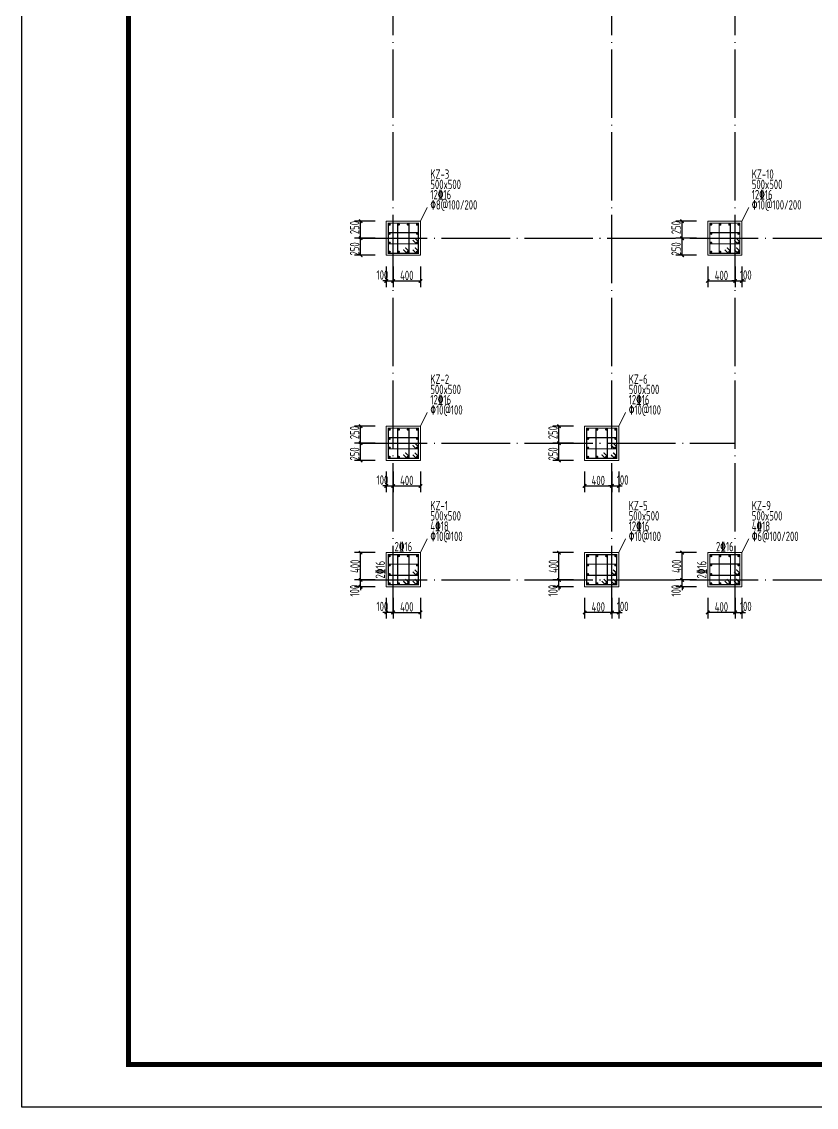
# Model space of a CAD drawing. Extents: x -2331248 to -1198620, y -977263 to -545844.
# Drawn here: x -1699191 to -1675957, y -676588 to -644822 of the extents above; entities that cross this region are included whole.
import ezdxf
from ezdxf.enums import TextEntityAlignment as Align

# ---------------------------------------------------------------- set-up
doc = ezdxf.new("R2010")
doc.units = 0
doc.header["$LTSCALE"] = 1000
doc.header["$MEASUREMENT"] = 0
doc.linetypes.add('DOTE', pattern=[2.42, 2, -0.2, 0.02, -0.2])
doc.linetypes.add('线型5', pattern=[3050, 2400, -300, 50, -300])
doc.layers.get('0').update_dxf_attribs({"linetype": 'CONTINUOUS'})
doc.layers.get('DEFPOINTS').update_dxf_attribs({"linetype": 'CONTINUOUS'})
doc.layers.add('DOTE', color=1, linetype='DOTE')
doc.layers.add('PUB_TITLE', color=4, linetype='CONTINUOUS')
for name, color, linetype, lineweight in [('S_Cl', 2, 'CONTINUOUS', 9), ('S_ColumDimSect', 84, '线型5', 18), ('S_ColumFocus', 2, 'CONTINUOUS', 18), ('S_ColumLocal', 7, 'CONTINUOUS', 18), ('S_PColumHoopBar', 14, 'CONTINUOUS', 35), ('S_PColumMainBar', 14, 'CONTINUOUS', 25)]:
    doc.layers.add(name, color=color, linetype=linetype, lineweight=lineweight)
doc.styles.add('PkpmHz', font='Pkpmeng', dxfattribs={"width": 0.7, "bigfont": 'hztxt'})
doc.styles.add('TSSD_REIN', font='Tssdeng.shx', dxfattribs={"width": 0.7, "bigfont": 'hztxt.shx'})
doc.dimstyles.new('Pkpm_0.0100_2.00', dxfattribs={"dimtxt": 200, "dimasz": 100, "dimexe": 180, "dimexo": 0.0625, "dimgap": 25, "dimtad": 1, "dimdec": 0, "dimlfac": 0.5, "dimrnd": 5, "dimzin": 0, "dimdsep": 46, "dimtxsty": 'PkpmHz', "dimblk1": 'ARCHTICK', "dimblk2": 'ARCHTICK', "dimsah": 1, "dimcen": 0.09, "dimadec": 0, "dimazin": 0, "dimtfac": 1, "dimtdec": 0, "dimtmove": 2, "dimatfit": 1, "dimldrblk": 'ARCHTICK', "dimfxl": 1, "dimtolj": 1, "dimtzin": 0, "dimarcsym": 0})

# ---------------------------------------------------------------- blocks, each defined once
blk = doc.blocks.new('_ARCHTICK')
at = {"color": 0, "linetype": 'ByBlock', "const_width": 0.4}
blk.add_lwpolyline([(-0.5, -0.5), (0.5, 0.5)], dxfattribs=at)
blk = doc.blocks.new('*D979')
at = {"layer": 'DEFPOINTS', "color": 0}
for p in [(-1689281, -661157), (-1688531, -661157), (-1688531, -661357)]:
    blk.add_point(p, dxfattribs=at)
at = {"layer": 'S_ColumDimSect', "color": 0, "lineweight": -2}
for p, q in [((-1689281, -661157), (-1689281, -661057)), ((-1688856, -661157), (-1689461, -661157)), ((-1688856, -661357), (-1689461, -661357)), ((-1689281, -661357), (-1689281, -661157)), ((-1689281, -661357), (-1689281, -661457))]:
    blk.add_line(p, q, dxfattribs=at)
at = {"layer": 'S_ColumDimSect', "color": 0, "lineweight": -2, "xscale": 100, "yscale": 100, "zscale": 100}
for p, rotation in [((-1689281, -661157), 270), ((-1689281, -661357), 90)]:
    blk.add_blockref('_ARCHTICK', p, dxfattribs=dict(at, rotation=rotation))
at = {"layer": 'S_ColumDimSect', "color": 0, "insert": (-1689456, -661470), "char_height": 275, "attachment_point": 5, "rotation": 90, "style": 'PkpmHz'}
blk.add_mtext('\\A1;100', dxfattribs=at)
blk = doc.blocks.new('*D980')
at = {"layer": 'DEFPOINTS', "color": 0}
for p in [(-1689281, -660357), (-1688531, -660357), (-1688531, -661157)]:
    blk.add_point(p, dxfattribs=at)
at = {"layer": 'S_ColumDimSect', "color": 0, "lineweight": -2}
for p, q in [((-1688856, -660357), (-1689461, -660357)), ((-1689281, -661157), (-1689281, -660357)), ((-1688856, -661157), (-1689461, -661157))]:
    blk.add_line(p, q, dxfattribs=at)
at = {"layer": 'S_ColumDimSect', "color": 0, "lineweight": -2, "xscale": 100, "yscale": 100, "zscale": 100}
for p, rotation in [((-1689281, -660357), 90), ((-1689281, -661157), 270)]:
    blk.add_blockref('_ARCHTICK', p, dxfattribs=dict(at, rotation=rotation))
at = {"layer": 'S_ColumDimSect', "color": 0, "insert": (-1689444, -660757), "char_height": 275, "attachment_point": 5, "rotation": 90, "style": 'PkpmHz'}
blk.add_mtext('\\A1;400', dxfattribs=at)
blk = doc.blocks.new('*D981')
at = {"layer": 'DEFPOINTS', "color": 0}
for p in [(-1688531, -661357), (-1688331, -661357), (-1688531, -662107)]:
    blk.add_point(p, dxfattribs=at)
at = {"layer": 'S_ColumDimSect', "color": 0, "lineweight": -2}
for p, q in [((-1688531, -661682), (-1688531, -662287)), ((-1688331, -661682), (-1688331, -662287)), ((-1688531, -662107), (-1688631, -662107)), ((-1688331, -662107), (-1688531, -662107)), ((-1688331, -662107), (-1688231, -662107))]:
    blk.add_line(p, q, dxfattribs=at)
at = {"layer": 'S_ColumDimSect', "color": 0, "lineweight": -2, "xscale": 100, "yscale": 100, "zscale": 100}
for p, rotation in [((-1688531, -662107), 359.9999825147157), ((-1688331, -662107), 179.9999825147157)]:
    blk.add_blockref('_ARCHTICK', p, dxfattribs=dict(at, rotation=rotation))
at = {"layer": 'S_ColumDimSect', "color": 0, "insert": (-1688644, -661932), "char_height": 275, "attachment_point": 5, "rotation": 360, "style": 'PkpmHz'}
blk.add_mtext('\\A1;100', dxfattribs=at)
blk = doc.blocks.new('*D982')
at = {"layer": 'DEFPOINTS', "color": 0}
for p in [(-1688331, -661357), (-1687531, -661357), (-1687531, -662107)]:
    blk.add_point(p, dxfattribs=at)
at = {"layer": 'S_ColumDimSect', "color": 0, "lineweight": -2}
for p, q in [((-1688331, -661682), (-1688331, -662287)), ((-1687531, -661682), (-1687531, -662287)), ((-1688331, -662107), (-1687531, -662107))]:
    blk.add_line(p, q, dxfattribs=at)
at = {"layer": 'S_ColumDimSect', "color": 0, "lineweight": -2, "xscale": 100, "yscale": 100, "zscale": 100, "rotation": 180}
blk.add_blockref('_ARCHTICK', (-1688331, -662107), dxfattribs=at)
at = {"layer": 'S_ColumDimSect', "color": 0, "lineweight": -2, "xscale": 100, "yscale": 100, "zscale": 100}
blk.add_blockref('_ARCHTICK', (-1687531, -662107), dxfattribs=at)
at = {"layer": 'S_ColumDimSect', "color": 0, "insert": (-1687931, -661945), "char_height": 275, "attachment_point": 5, "style": 'PkpmHz'}
blk.add_mtext('\\A1;400', dxfattribs=at)
blk = doc.blocks.new('*D983')
at = {"layer": 'DEFPOINTS', "color": 0}
for p in [(-1689281, -657157), (-1688531, -657157), (-1688531, -657657)]:
    blk.add_point(p, dxfattribs=at)
at = {"layer": 'S_ColumDimSect', "color": 0, "lineweight": -2}
for p, q in [((-1688856, -657157), (-1689461, -657157)), ((-1689281, -657657), (-1689281, -657157)), ((-1688856, -657657), (-1689461, -657657))]:
    blk.add_line(p, q, dxfattribs=at)
at = {"layer": 'S_ColumDimSect', "color": 0, "lineweight": -2, "xscale": 100, "yscale": 100, "zscale": 100}
for p, rotation in [((-1689281, -657157), 90), ((-1689281, -657657), 270)]:
    blk.add_blockref('_ARCHTICK', p, dxfattribs=dict(at, rotation=rotation))
at = {"layer": 'S_ColumDimSect', "color": 0, "insert": (-1689456, -657470), "char_height": 275, "attachment_point": 5, "rotation": 90, "style": 'PkpmHz'}
blk.add_mtext('\\A1;250', dxfattribs=at)
blk = doc.blocks.new('*D984')
at = {"layer": 'DEFPOINTS', "color": 0}
for p in [(-1689281, -656657), (-1688531, -656657), (-1688531, -657157)]:
    blk.add_point(p, dxfattribs=at)
at = {"layer": 'S_ColumDimSect', "color": 0, "lineweight": -2}
for p, q in [((-1688856, -656657), (-1689461, -656657)), ((-1689281, -657157), (-1689281, -656657)), ((-1688856, -657157), (-1689461, -657157))]:
    blk.add_line(p, q, dxfattribs=at)
at = {"layer": 'S_ColumDimSect', "color": 0, "lineweight": -2, "xscale": 100, "yscale": 100, "zscale": 100}
for p, rotation in [((-1689281, -656657), 90), ((-1689281, -657157), 270)]:
    blk.add_blockref('_ARCHTICK', p, dxfattribs=dict(at, rotation=rotation))
at = {"layer": 'S_ColumDimSect', "color": 0, "insert": (-1689456, -656845), "char_height": 275, "attachment_point": 5, "rotation": 90, "style": 'PkpmHz'}
blk.add_mtext('\\A1;250', dxfattribs=at)
blk = doc.blocks.new('*D985')
at = {"layer": 'DEFPOINTS', "color": 0}
for p in [(-1688531, -657657), (-1688331, -657657), (-1688331, -658407)]:
    blk.add_point(p, dxfattribs=at)
at = {"layer": 'S_ColumDimSect', "color": 0, "lineweight": -2}
for p, q in [((-1688531, -657982), (-1688531, -658587)), ((-1688331, -657982), (-1688331, -658587)), ((-1688531, -658407), (-1688631, -658407)), ((-1688531, -658407), (-1688331, -658407)), ((-1688331, -658407), (-1688231, -658407))]:
    blk.add_line(p, q, dxfattribs=at)
at = {"layer": 'S_ColumDimSect', "color": 0, "lineweight": -2, "xscale": 100, "yscale": 100, "zscale": 100}
blk.add_blockref('_ARCHTICK', (-1688531, -658407), dxfattribs=at)
at = {"layer": 'S_ColumDimSect', "color": 0, "lineweight": -2, "xscale": 100, "yscale": 100, "zscale": 100, "rotation": 180}
blk.add_blockref('_ARCHTICK', (-1688331, -658407), dxfattribs=at)
at = {"layer": 'S_ColumDimSect', "color": 0, "insert": (-1688644, -658232), "char_height": 275, "attachment_point": 5, "style": 'PkpmHz'}
blk.add_mtext('\\A1;100', dxfattribs=at)
blk = doc.blocks.new('*D986')
at = {"layer": 'DEFPOINTS', "color": 0}
for p in [(-1688331, -657657), (-1687531, -657657), (-1687531, -658407)]:
    blk.add_point(p, dxfattribs=at)
at = {"layer": 'S_ColumDimSect', "color": 0, "lineweight": -2}
for p, q in [((-1688331, -657982), (-1688331, -658587)), ((-1687531, -657982), (-1687531, -658587)), ((-1688331, -658407), (-1687531, -658407))]:
    blk.add_line(p, q, dxfattribs=at)
at = {"layer": 'S_ColumDimSect', "color": 0, "lineweight": -2, "xscale": 100, "yscale": 100, "zscale": 100, "rotation": 180}
blk.add_blockref('_ARCHTICK', (-1688331, -658407), dxfattribs=at)
at = {"layer": 'S_ColumDimSect', "color": 0, "lineweight": -2, "xscale": 100, "yscale": 100, "zscale": 100}
blk.add_blockref('_ARCHTICK', (-1687531, -658407), dxfattribs=at)
at = {"layer": 'S_ColumDimSect', "color": 0, "insert": (-1687931, -658245), "char_height": 275, "attachment_point": 5, "style": 'PkpmHz'}
blk.add_mtext('\\A1;400', dxfattribs=at)
blk = doc.blocks.new('*D987')
at = {"layer": 'DEFPOINTS', "color": 0}
for p in [(-1689281, -651157), (-1688531, -651157), (-1688531, -651657)]:
    blk.add_point(p, dxfattribs=at)
at = {"layer": 'S_ColumDimSect', "color": 0, "lineweight": -2}
for p, q in [((-1688856, -651157), (-1689461, -651157)), ((-1689281, -651657), (-1689281, -651157)), ((-1688856, -651657), (-1689461, -651657))]:
    blk.add_line(p, q, dxfattribs=at)
at = {"layer": 'S_ColumDimSect', "color": 0, "lineweight": -2, "xscale": 100, "yscale": 100, "zscale": 100}
for p, rotation in [((-1689281, -651157), 90), ((-1689281, -651657), 270)]:
    blk.add_blockref('_ARCHTICK', p, dxfattribs=dict(at, rotation=rotation))
at = {"layer": 'S_ColumDimSect', "color": 0, "insert": (-1689456, -651470), "char_height": 275, "attachment_point": 5, "rotation": 90, "style": 'PkpmHz'}
blk.add_mtext('\\A1;250', dxfattribs=at)
blk = doc.blocks.new('*D988')
at = {"layer": 'DEFPOINTS', "color": 0}
for p in [(-1689281, -650657), (-1688531, -650657), (-1688531, -651157)]:
    blk.add_point(p, dxfattribs=at)
at = {"layer": 'S_ColumDimSect', "color": 0, "lineweight": -2}
for p, q in [((-1688856, -650657), (-1689461, -650657)), ((-1689281, -651157), (-1689281, -650657)), ((-1688856, -651157), (-1689461, -651157))]:
    blk.add_line(p, q, dxfattribs=at)
at = {"layer": 'S_ColumDimSect', "color": 0, "lineweight": -2, "xscale": 100, "yscale": 100, "zscale": 100}
for p, rotation in [((-1689281, -650657), 90), ((-1689281, -651157), 270)]:
    blk.add_blockref('_ARCHTICK', p, dxfattribs=dict(at, rotation=rotation))
at = {"layer": 'S_ColumDimSect', "color": 0, "insert": (-1689456, -650845), "char_height": 275, "attachment_point": 5, "rotation": 90, "style": 'PkpmHz'}
blk.add_mtext('\\A1;250', dxfattribs=at)
blk = doc.blocks.new('*D989')
at = {"layer": 'DEFPOINTS', "color": 0}
for p in [(-1688531, -651657), (-1688331, -651657), (-1688331, -652407)]:
    blk.add_point(p, dxfattribs=at)
at = {"layer": 'S_ColumDimSect', "color": 0, "lineweight": -2}
for p, q in [((-1688531, -651982), (-1688531, -652587)), ((-1688331, -651982), (-1688331, -652587)), ((-1688531, -652407), (-1688631, -652407)), ((-1688531, -652407), (-1688331, -652407)), ((-1688331, -652407), (-1688231, -652407))]:
    blk.add_line(p, q, dxfattribs=at)
at = {"layer": 'S_ColumDimSect', "color": 0, "lineweight": -2, "xscale": 100, "yscale": 100, "zscale": 100}
blk.add_blockref('_ARCHTICK', (-1688531, -652407), dxfattribs=at)
at = {"layer": 'S_ColumDimSect', "color": 0, "lineweight": -2, "xscale": 100, "yscale": 100, "zscale": 100, "rotation": 180}
blk.add_blockref('_ARCHTICK', (-1688331, -652407), dxfattribs=at)
at = {"layer": 'S_ColumDimSect', "color": 0, "insert": (-1688644, -652232), "char_height": 275, "attachment_point": 5, "style": 'PkpmHz'}
blk.add_mtext('\\A1;100', dxfattribs=at)
blk = doc.blocks.new('*D990')
at = {"layer": 'DEFPOINTS', "color": 0}
for p in [(-1688331, -651657), (-1687531, -651657), (-1687531, -652407)]:
    blk.add_point(p, dxfattribs=at)
at = {"layer": 'S_ColumDimSect', "color": 0, "lineweight": -2}
for p, q in [((-1688331, -651982), (-1688331, -652587)), ((-1687531, -651982), (-1687531, -652587)), ((-1688331, -652407), (-1687531, -652407))]:
    blk.add_line(p, q, dxfattribs=at)
at = {"layer": 'S_ColumDimSect', "color": 0, "lineweight": -2, "xscale": 100, "yscale": 100, "zscale": 100, "rotation": 180}
blk.add_blockref('_ARCHTICK', (-1688331, -652407), dxfattribs=at)
at = {"layer": 'S_ColumDimSect', "color": 0, "lineweight": -2, "xscale": 100, "yscale": 100, "zscale": 100}
blk.add_blockref('_ARCHTICK', (-1687531, -652407), dxfattribs=at)
at = {"layer": 'S_ColumDimSect', "color": 0, "insert": (-1687931, -652245), "char_height": 275, "attachment_point": 5, "style": 'PkpmHz'}
blk.add_mtext('\\A1;400', dxfattribs=at)
blk = doc.blocks.new('*D995')
at = {"layer": 'DEFPOINTS', "color": 0}
for p in [(-1683481, -661157), (-1682731, -661157), (-1682731, -661357)]:
    blk.add_point(p, dxfattribs=at)
at = {"layer": 'S_ColumDimSect', "color": 0, "lineweight": -2}
for p, q in [((-1683481, -661157), (-1683481, -661057)), ((-1683056, -661157), (-1683661, -661157)), ((-1683056, -661357), (-1683661, -661357)), ((-1683481, -661357), (-1683481, -661157)), ((-1683481, -661357), (-1683481, -661457))]:
    blk.add_line(p, q, dxfattribs=at)
at = {"layer": 'S_ColumDimSect', "color": 0, "lineweight": -2, "xscale": 100, "yscale": 100, "zscale": 100}
for p, rotation in [((-1683481, -661157), 270), ((-1683481, -661357), 90)]:
    blk.add_blockref('_ARCHTICK', p, dxfattribs=dict(at, rotation=rotation))
at = {"layer": 'S_ColumDimSect', "color": 0, "insert": (-1683656, -661470), "char_height": 275, "attachment_point": 5, "rotation": 90, "style": 'PkpmHz'}
blk.add_mtext('\\A1;100', dxfattribs=at)
blk = doc.blocks.new('*D996')
at = {"layer": 'DEFPOINTS', "color": 0}
for p in [(-1683481, -660357), (-1682731, -660357), (-1682731, -661157)]:
    blk.add_point(p, dxfattribs=at)
at = {"layer": 'S_ColumDimSect', "color": 0, "lineweight": -2}
for p, q in [((-1683056, -660357), (-1683661, -660357)), ((-1683481, -661157), (-1683481, -660357)), ((-1683056, -661157), (-1683661, -661157))]:
    blk.add_line(p, q, dxfattribs=at)
at = {"layer": 'S_ColumDimSect', "color": 0, "lineweight": -2, "xscale": 100, "yscale": 100, "zscale": 100}
for p, rotation in [((-1683481, -660357), 90), ((-1683481, -661157), 270)]:
    blk.add_blockref('_ARCHTICK', p, dxfattribs=dict(at, rotation=rotation))
at = {"layer": 'S_ColumDimSect', "color": 0, "insert": (-1683644, -660757), "char_height": 275, "attachment_point": 5, "rotation": 90, "style": 'PkpmHz'}
blk.add_mtext('\\A1;400', dxfattribs=at)
blk = doc.blocks.new('*D997')
at = {"layer": 'DEFPOINTS', "color": 0}
for p in [(-1682731, -661357), (-1681931, -661357), (-1682731, -662107)]:
    blk.add_point(p, dxfattribs=at)
at = {"layer": 'S_ColumDimSect', "color": 0, "lineweight": -2}
for p, q in [((-1682731, -661682), (-1682731, -662287)), ((-1681931, -661682), (-1681931, -662287)), ((-1681931, -662107), (-1682731, -662107))]:
    blk.add_line(p, q, dxfattribs=at)
at = {"layer": 'S_ColumDimSect', "color": 0, "lineweight": -2, "xscale": 100, "yscale": 100, "zscale": 100}
for p, rotation in [((-1682731, -662107), 179.9999956286789), ((-1681931, -662107), 359.9999956286789)]:
    blk.add_blockref('_ARCHTICK', p, dxfattribs=dict(at, rotation=rotation))
at = {"layer": 'S_ColumDimSect', "color": 0, "insert": (-1682331, -661945), "char_height": 275, "attachment_point": 5, "rotation": 360, "style": 'PkpmHz'}
blk.add_mtext('\\A1;400', dxfattribs=at)
blk = doc.blocks.new('*D998')
at = {"layer": 'DEFPOINTS', "color": 0}
for p in [(-1681931, -661357), (-1681731, -661357), (-1681731, -662107)]:
    blk.add_point(p, dxfattribs=at)
at = {"layer": 'S_ColumDimSect', "color": 0, "lineweight": -2}
for p, q in [((-1681931, -661682), (-1681931, -662287)), ((-1681731, -661682), (-1681731, -662287)), ((-1681931, -662107), (-1682031, -662107)), ((-1681931, -662107), (-1681731, -662107)), ((-1681731, -662107), (-1681631, -662107))]:
    blk.add_line(p, q, dxfattribs=at)
at = {"layer": 'S_ColumDimSect', "color": 0, "lineweight": -2, "xscale": 100, "yscale": 100, "zscale": 100}
blk.add_blockref('_ARCHTICK', (-1681931, -662107), dxfattribs=at)
at = {"layer": 'S_ColumDimSect', "color": 0, "lineweight": -2, "xscale": 100, "yscale": 100, "zscale": 100, "rotation": 180}
blk.add_blockref('_ARCHTICK', (-1681731, -662107), dxfattribs=at)
at = {"layer": 'S_ColumDimSect', "color": 0, "insert": (-1681619, -661932), "char_height": 275, "attachment_point": 5, "style": 'PkpmHz'}
blk.add_mtext('\\A1;100', dxfattribs=at)
blk = doc.blocks.new('*D999')
at = {"layer": 'DEFPOINTS', "color": 0}
for p in [(-1683481, -657157), (-1682731, -657157), (-1682731, -657657)]:
    blk.add_point(p, dxfattribs=at)
at = {"layer": 'S_ColumDimSect', "color": 0, "lineweight": -2}
for p, q in [((-1683056, -657157), (-1683661, -657157)), ((-1683481, -657657), (-1683481, -657157)), ((-1683056, -657657), (-1683661, -657657))]:
    blk.add_line(p, q, dxfattribs=at)
at = {"layer": 'S_ColumDimSect', "color": 0, "lineweight": -2, "xscale": 100, "yscale": 100, "zscale": 100}
for p, rotation in [((-1683481, -657157), 90), ((-1683481, -657657), 270)]:
    blk.add_blockref('_ARCHTICK', p, dxfattribs=dict(at, rotation=rotation))
at = {"layer": 'S_ColumDimSect', "color": 0, "insert": (-1683656, -657470), "char_height": 275, "attachment_point": 5, "rotation": 90, "style": 'PkpmHz'}
blk.add_mtext('\\A1;250', dxfattribs=at)
blk = doc.blocks.new('*D1000')
at = {"layer": 'DEFPOINTS', "color": 0}
for p in [(-1683481, -656657), (-1682731, -656657), (-1682731, -657157)]:
    blk.add_point(p, dxfattribs=at)
at = {"layer": 'S_ColumDimSect', "color": 0, "lineweight": -2}
for p, q in [((-1683056, -656657), (-1683661, -656657)), ((-1683481, -657157), (-1683481, -656657)), ((-1683056, -657157), (-1683661, -657157))]:
    blk.add_line(p, q, dxfattribs=at)
at = {"layer": 'S_ColumDimSect', "color": 0, "lineweight": -2, "xscale": 100, "yscale": 100, "zscale": 100}
for p, rotation in [((-1683481, -656657), 90), ((-1683481, -657157), 270)]:
    blk.add_blockref('_ARCHTICK', p, dxfattribs=dict(at, rotation=rotation))
at = {"layer": 'S_ColumDimSect', "color": 0, "insert": (-1683656, -656845), "char_height": 275, "attachment_point": 5, "rotation": 90, "style": 'PkpmHz'}
blk.add_mtext('\\A1;250', dxfattribs=at)
blk = doc.blocks.new('*D1001')
at = {"layer": 'DEFPOINTS', "color": 0}
for p in [(-1682731, -657657), (-1681931, -657657), (-1681931, -658407)]:
    blk.add_point(p, dxfattribs=at)
at = {"layer": 'S_ColumDimSect', "color": 0, "lineweight": -2}
for p, q in [((-1682731, -657982), (-1682731, -658587)), ((-1681931, -657982), (-1681931, -658587)), ((-1682731, -658407), (-1681931, -658407))]:
    blk.add_line(p, q, dxfattribs=at)
at = {"layer": 'S_ColumDimSect', "color": 0, "lineweight": -2, "xscale": 100, "yscale": 100, "zscale": 100, "rotation": 180}
blk.add_blockref('_ARCHTICK', (-1682731, -658407), dxfattribs=at)
at = {"layer": 'S_ColumDimSect', "color": 0, "lineweight": -2, "xscale": 100, "yscale": 100, "zscale": 100}
blk.add_blockref('_ARCHTICK', (-1681931, -658407), dxfattribs=at)
at = {"layer": 'S_ColumDimSect', "color": 0, "insert": (-1682331, -658245), "char_height": 275, "attachment_point": 5, "style": 'PkpmHz'}
blk.add_mtext('\\A1;400', dxfattribs=at)
blk = doc.blocks.new('*D1002')
at = {"layer": 'DEFPOINTS', "color": 0}
for p in [(-1681931, -657657), (-1681731, -657657), (-1681731, -658407)]:
    blk.add_point(p, dxfattribs=at)
at = {"layer": 'S_ColumDimSect', "color": 0, "lineweight": -2}
for p, q in [((-1681931, -657982), (-1681931, -658587)), ((-1681731, -657982), (-1681731, -658587)), ((-1681931, -658407), (-1682031, -658407)), ((-1681931, -658407), (-1681731, -658407)), ((-1681731, -658407), (-1681631, -658407))]:
    blk.add_line(p, q, dxfattribs=at)
at = {"layer": 'S_ColumDimSect', "color": 0, "lineweight": -2, "xscale": 100, "yscale": 100, "zscale": 100}
blk.add_blockref('_ARCHTICK', (-1681931, -658407), dxfattribs=at)
at = {"layer": 'S_ColumDimSect', "color": 0, "lineweight": -2, "xscale": 100, "yscale": 100, "zscale": 100, "rotation": 180}
blk.add_blockref('_ARCHTICK', (-1681731, -658407), dxfattribs=at)
at = {"layer": 'S_ColumDimSect', "color": 0, "insert": (-1681619, -658232), "char_height": 275, "attachment_point": 5, "style": 'PkpmHz'}
blk.add_mtext('\\A1;100', dxfattribs=at)
blk = doc.blocks.new('*D1011')
at = {"layer": 'DEFPOINTS', "color": 0}
for p in [(-1679881, -661157), (-1679131, -661157), (-1679131, -661357)]:
    blk.add_point(p, dxfattribs=at)
at = {"layer": 'S_ColumDimSect', "color": 0, "lineweight": -2}
for p, q in [((-1679881, -661157), (-1679881, -661057)), ((-1679456, -661157), (-1680061, -661157)), ((-1679456, -661357), (-1680061, -661357)), ((-1679881, -661357), (-1679881, -661157)), ((-1679881, -661357), (-1679881, -661457))]:
    blk.add_line(p, q, dxfattribs=at)
at = {"layer": 'S_ColumDimSect', "color": 0, "lineweight": -2, "xscale": 100, "yscale": 100, "zscale": 100}
for p, rotation in [((-1679881, -661157), 270), ((-1679881, -661357), 90)]:
    blk.add_blockref('_ARCHTICK', p, dxfattribs=dict(at, rotation=rotation))
at = {"layer": 'S_ColumDimSect', "color": 0, "insert": (-1680056, -661470), "char_height": 275, "attachment_point": 5, "rotation": 90, "style": 'PkpmHz'}
blk.add_mtext('\\A1;100', dxfattribs=at)
blk = doc.blocks.new('*D1012')
at = {"layer": 'DEFPOINTS', "color": 0}
for p in [(-1679881, -660357), (-1679131, -660357), (-1679131, -661157)]:
    blk.add_point(p, dxfattribs=at)
at = {"layer": 'S_ColumDimSect', "color": 0, "lineweight": -2}
for p, q in [((-1679456, -660357), (-1680061, -660357)), ((-1679881, -661157), (-1679881, -660357)), ((-1679456, -661157), (-1680061, -661157))]:
    blk.add_line(p, q, dxfattribs=at)
at = {"layer": 'S_ColumDimSect', "color": 0, "lineweight": -2, "xscale": 100, "yscale": 100, "zscale": 100}
for p, rotation in [((-1679881, -660357), 90), ((-1679881, -661157), 270)]:
    blk.add_blockref('_ARCHTICK', p, dxfattribs=dict(at, rotation=rotation))
at = {"layer": 'S_ColumDimSect', "color": 0, "insert": (-1680044, -660757), "char_height": 275, "attachment_point": 5, "rotation": 90, "style": 'PkpmHz'}
blk.add_mtext('\\A1;400', dxfattribs=at)
blk = doc.blocks.new('*D1013')
at = {"layer": 'DEFPOINTS', "color": 0}
for p in [(-1679131, -661357), (-1678331, -661357), (-1679131, -662107)]:
    blk.add_point(p, dxfattribs=at)
at = {"layer": 'S_ColumDimSect', "color": 0, "lineweight": -2}
for p, q in [((-1679131, -661682), (-1679131, -662287)), ((-1678331, -661682), (-1678331, -662287)), ((-1678331, -662107), (-1679131, -662107))]:
    blk.add_line(p, q, dxfattribs=at)
at = {"layer": 'S_ColumDimSect', "color": 0, "lineweight": -2, "xscale": 100, "yscale": 100, "zscale": 100}
for p, rotation in [((-1679131, -662107), 179.9999956286789), ((-1678331, -662107), 359.9999956286789)]:
    blk.add_blockref('_ARCHTICK', p, dxfattribs=dict(at, rotation=rotation))
at = {"layer": 'S_ColumDimSect', "color": 0, "insert": (-1678731, -661945), "char_height": 275, "attachment_point": 5, "rotation": 360, "style": 'PkpmHz'}
blk.add_mtext('\\A1;400', dxfattribs=at)
blk = doc.blocks.new('*D1014')
at = {"layer": 'DEFPOINTS', "color": 0}
for p in [(-1678331, -661357), (-1678131, -661357), (-1678131, -662107)]:
    blk.add_point(p, dxfattribs=at)
at = {"layer": 'S_ColumDimSect', "color": 0, "lineweight": -2}
for p, q in [((-1678331, -661682), (-1678331, -662287)), ((-1678131, -661682), (-1678131, -662287)), ((-1678331, -662107), (-1678431, -662107)), ((-1678331, -662107), (-1678131, -662107)), ((-1678131, -662107), (-1678031, -662107))]:
    blk.add_line(p, q, dxfattribs=at)
at = {"layer": 'S_ColumDimSect', "color": 0, "lineweight": -2, "xscale": 100, "yscale": 100, "zscale": 100}
blk.add_blockref('_ARCHTICK', (-1678331, -662107), dxfattribs=at)
at = {"layer": 'S_ColumDimSect', "color": 0, "lineweight": -2, "xscale": 100, "yscale": 100, "zscale": 100, "rotation": 180}
blk.add_blockref('_ARCHTICK', (-1678131, -662107), dxfattribs=at)
at = {"layer": 'S_ColumDimSect', "color": 0, "insert": (-1678019, -661932), "char_height": 275, "attachment_point": 5, "style": 'PkpmHz'}
blk.add_mtext('\\A1;100', dxfattribs=at)
blk = doc.blocks.new('*D1015')
at = {"layer": 'DEFPOINTS', "color": 0}
for p in [(-1679881, -651157), (-1679131, -651157), (-1679131, -651657)]:
    blk.add_point(p, dxfattribs=at)
at = {"layer": 'S_ColumDimSect', "color": 0, "lineweight": -2}
for p, q in [((-1679456, -651157), (-1680061, -651157)), ((-1679881, -651657), (-1679881, -651157)), ((-1679456, -651657), (-1680061, -651657))]:
    blk.add_line(p, q, dxfattribs=at)
at = {"layer": 'S_ColumDimSect', "color": 0, "lineweight": -2, "xscale": 100, "yscale": 100, "zscale": 100}
for p, rotation in [((-1679881, -651157), 90), ((-1679881, -651657), 270)]:
    blk.add_blockref('_ARCHTICK', p, dxfattribs=dict(at, rotation=rotation))
at = {"layer": 'S_ColumDimSect', "color": 0, "insert": (-1680056, -651470), "char_height": 275, "attachment_point": 5, "rotation": 90, "style": 'PkpmHz'}
blk.add_mtext('\\A1;250', dxfattribs=at)
blk = doc.blocks.new('*D1016')
at = {"layer": 'DEFPOINTS', "color": 0}
for p in [(-1679881, -650657), (-1679131, -650657), (-1679131, -651157)]:
    blk.add_point(p, dxfattribs=at)
at = {"layer": 'S_ColumDimSect', "color": 0, "lineweight": -2}
for p, q in [((-1679456, -650657), (-1680061, -650657)), ((-1679881, -651157), (-1679881, -650657)), ((-1679456, -651157), (-1680061, -651157))]:
    blk.add_line(p, q, dxfattribs=at)
at = {"layer": 'S_ColumDimSect', "color": 0, "lineweight": -2, "xscale": 100, "yscale": 100, "zscale": 100}
for p, rotation in [((-1679881, -650657), 90), ((-1679881, -651157), 270)]:
    blk.add_blockref('_ARCHTICK', p, dxfattribs=dict(at, rotation=rotation))
at = {"layer": 'S_ColumDimSect', "color": 0, "insert": (-1680056, -650845), "char_height": 275, "attachment_point": 5, "rotation": 90, "style": 'PkpmHz'}
blk.add_mtext('\\A1;250', dxfattribs=at)
blk = doc.blocks.new('*D1017')
at = {"layer": 'DEFPOINTS', "color": 0}
for p in [(-1679131, -651657), (-1678331, -651657), (-1678331, -652407)]:
    blk.add_point(p, dxfattribs=at)
at = {"layer": 'S_ColumDimSect', "color": 0, "lineweight": -2}
for p, q in [((-1679131, -651982), (-1679131, -652587)), ((-1678331, -651982), (-1678331, -652587)), ((-1679131, -652407), (-1678331, -652407))]:
    blk.add_line(p, q, dxfattribs=at)
at = {"layer": 'S_ColumDimSect', "color": 0, "lineweight": -2, "xscale": 100, "yscale": 100, "zscale": 100, "rotation": 180}
blk.add_blockref('_ARCHTICK', (-1679131, -652407), dxfattribs=at)
at = {"layer": 'S_ColumDimSect', "color": 0, "lineweight": -2, "xscale": 100, "yscale": 100, "zscale": 100}
blk.add_blockref('_ARCHTICK', (-1678331, -652407), dxfattribs=at)
at = {"layer": 'S_ColumDimSect', "color": 0, "insert": (-1678731, -652245), "char_height": 275, "attachment_point": 5, "style": 'PkpmHz'}
blk.add_mtext('\\A1;400', dxfattribs=at)
blk = doc.blocks.new('*D1018')
at = {"layer": 'DEFPOINTS', "color": 0}
for p in [(-1678331, -651657), (-1678131, -651657), (-1678131, -652407)]:
    blk.add_point(p, dxfattribs=at)
at = {"layer": 'S_ColumDimSect', "color": 0, "lineweight": -2}
for p, q in [((-1678331, -651982), (-1678331, -652587)), ((-1678131, -651982), (-1678131, -652587)), ((-1678331, -652407), (-1678431, -652407)), ((-1678331, -652407), (-1678131, -652407)), ((-1678131, -652407), (-1678031, -652407))]:
    blk.add_line(p, q, dxfattribs=at)
at = {"layer": 'S_ColumDimSect', "color": 0, "lineweight": -2, "xscale": 100, "yscale": 100, "zscale": 100}
blk.add_blockref('_ARCHTICK', (-1678331, -652407), dxfattribs=at)
at = {"layer": 'S_ColumDimSect', "color": 0, "lineweight": -2, "xscale": 100, "yscale": 100, "zscale": 100, "rotation": 180}
blk.add_blockref('_ARCHTICK', (-1678131, -652407), dxfattribs=at)
at = {"layer": 'S_ColumDimSect', "color": 0, "insert": (-1678019, -652232), "char_height": 275, "attachment_point": 5, "style": 'PkpmHz'}
blk.add_mtext('\\A1;100', dxfattribs=at)

msp = doc.modelspace()

# ---------------------------------------------------------------- linework, layer by layer
at = {"layer": 'DOTE'}
for p, q in [((-1688331.5, -662157.2), (-1688331.5, -610157.2)), ((-1681931.5, -662157.2), (-1681931.5, -610157.2)), ((-1678331.5, -662157.2), (-1678331.5, -610157.2)), ((-1689331.5, -651157.2), (-1627331.5, -651157.2)), ((-1689331.5, -657157.2), (-1678331.5, -657157.2)), ((-1689331.5, -661157.2), (-1627331.5, -661157.2))]:
    msp.add_line(p, q, dxfattribs=at)
at = {"layer": 'PUB_TITLE'}
msp.add_lwpolyline([(-1699191, -676588.1), (-1699191, -602338.1), (-1594066, -602338.1), (-1594066, -676588.1)], close=True, dxfattribs=at)
at = {"layer": 'PUB_TITLE', "const_width": 150}
msp.add_lwpolyline([(-1696066, -603588.1), (-1595316, -603588.1), (-1595316, -675338.1), (-1696066, -675338.1)], close=True, dxfattribs=at)
at = {"layer": 'S_Cl', "ltscale": 1}
for points in [[(-1687531.5, -651657.2), (-1687531.5, -650657.2), (-1688531.5, -650657.2), (-1688531.5, -651657.2)], [(-1678131.5, -651657.2), (-1678131.5, -650657.2), (-1679131.5, -650657.2), (-1679131.5, -651657.2)], [(-1687531.5, -657657.2), (-1687531.5, -656657.2), (-1688531.5, -656657.2), (-1688531.5, -657657.2)], [(-1681731.5, -657657.2), (-1681731.5, -656657.2), (-1682731.5, -656657.2), (-1682731.5, -657657.2)], [(-1687531.5, -661357.2), (-1687531.5, -660357.2), (-1688531.5, -660357.2), (-1688531.5, -661357.2)], [(-1681731.5, -661357.2), (-1681731.5, -660357.2), (-1682731.5, -660357.2), (-1682731.5, -661357.2)], [(-1678131.5, -661357.2), (-1678131.5, -660357.2), (-1679131.5, -660357.2), (-1679131.5, -661357.2)]]:
    msp.add_lwpolyline(points, close=True, dxfattribs=at)
at = {"layer": 'S_ColumFocus'}
for p, q in [((-1687531.5, -650657.2), (-1687331.5, -650257.2)), ((-1678131.5, -650657.2), (-1677931.5, -650257.2)), ((-1687531.5, -656657.2), (-1687331.5, -656257.2)), ((-1681731.5, -656657.2), (-1681531.5, -656257.2)), ((-1687531.5, -660357.2), (-1687331.5, -659957.2)), ((-1681731.5, -660357.2), (-1681531.5, -659957.2)), ((-1678131.5, -660357.2), (-1677931.5, -659957.2))]:
    msp.add_line(p, q, dxfattribs=at)
at = {"layer": 'S_PColumHoopBar', "ltscale": 2, "const_width": 35}
for points in [[(-1687757.6, -651491.1), (-1687651.5, -651597.2), (-1687591.5, -651597.2), (-1687591.5, -651537.2), (-1687591.5, -651597.2), (-1687591.5, -650717.2), (-1688471.5, -650717.2), (-1688471.5, -651597.2), (-1687651.5, -651597.2), (-1687591.5, -651597.2), (-1687591.5, -651537.2), (-1687697.6, -651431.1)], [(-1688033.6, -651491.1), (-1687927.5, -651597.2), (-1687867.5, -651597.2), (-1687867.5, -651537.2), (-1687867.5, -651597.2), (-1687867.5, -650717.2), (-1688195.5, -650717.2), (-1688195.5, -651597.2), (-1687927.5, -651597.2), (-1687867.5, -651597.2), (-1687867.5, -651537.2), (-1687973.6, -651431.1)], [(-1678357.6, -651491.1), (-1678251.5, -651597.2), (-1678191.5, -651597.2), (-1678191.5, -651537.2), (-1678191.5, -651597.2), (-1678191.5, -650717.2), (-1679071.5, -650717.2), (-1679071.5, -651597.2), (-1678251.5, -651597.2), (-1678191.5, -651597.2), (-1678191.5, -651537.2), (-1678297.6, -651431.1)], [(-1678633.6, -651491.1), (-1678527.5, -651597.2), (-1678467.5, -651597.2), (-1678467.5, -651537.2), (-1678467.5, -651597.2), (-1678467.5, -650717.2), (-1678795.5, -650717.2), (-1678795.5, -651597.2), (-1678527.5, -651597.2), (-1678467.5, -651597.2), (-1678467.5, -651537.2), (-1678573.6, -651431.1)], [(-1687757.6, -651215.1), (-1687651.5, -651321.2), (-1687591.5, -651321.2), (-1687591.5, -651261.2), (-1687591.5, -651321.2), (-1687591.5, -650993.2), (-1688471.5, -650993.2), (-1688471.5, -651321.2), (-1687651.5, -651321.2), (-1687591.5, -651321.2), (-1687591.5, -651261.2), (-1687697.6, -651155.1)], [(-1678357.6, -651215.1), (-1678251.5, -651321.2), (-1678191.5, -651321.2), (-1678191.5, -651261.2), (-1678191.5, -651321.2), (-1678191.5, -650993.2), (-1679071.5, -650993.2), (-1679071.5, -651321.2), (-1678251.5, -651321.2), (-1678191.5, -651321.2), (-1678191.5, -651261.2), (-1678297.6, -651155.1)], [(-1687757.6, -657491.1), (-1687651.5, -657597.2), (-1687591.5, -657597.2), (-1687591.5, -657537.2), (-1687591.5, -657597.2), (-1687591.5, -656717.2), (-1688471.5, -656717.2), (-1688471.5, -657597.2), (-1687651.5, -657597.2), (-1687591.5, -657597.2), (-1687591.5, -657537.2), (-1687697.6, -657431.1)], [(-1688033.6, -657491.1), (-1687927.5, -657597.2), (-1687867.5, -657597.2), (-1687867.5, -657537.2), (-1687867.5, -657597.2), (-1687867.5, -656717.2), (-1688195.5, -656717.2), (-1688195.5, -657597.2), (-1687927.5, -657597.2), (-1687867.5, -657597.2), (-1687867.5, -657537.2), (-1687973.6, -657431.1)], [(-1681957.6, -657491.1), (-1681851.5, -657597.2), (-1681791.5, -657597.2), (-1681791.5, -657537.2), (-1681791.5, -657597.2), (-1681791.5, -656717.2), (-1682671.5, -656717.2), (-1682671.5, -657597.2), (-1681851.5, -657597.2), (-1681791.5, -657597.2), (-1681791.5, -657537.2), (-1681897.6, -657431.1)], [(-1682233.6, -657491.1), (-1682127.5, -657597.2), (-1682067.5, -657597.2), (-1682067.5, -657537.2), (-1682067.5, -657597.2), (-1682067.5, -656717.2), (-1682395.5, -656717.2), (-1682395.5, -657597.2), (-1682127.5, -657597.2), (-1682067.5, -657597.2), (-1682067.5, -657537.2), (-1682173.6, -657431.1)], [(-1687757.6, -657215.1), (-1687651.5, -657321.2), (-1687591.5, -657321.2), (-1687591.5, -657261.2), (-1687591.5, -657321.2), (-1687591.5, -656993.2), (-1688471.5, -656993.2), (-1688471.5, -657321.2), (-1687651.5, -657321.2), (-1687591.5, -657321.2), (-1687591.5, -657261.2), (-1687697.6, -657155.1)], [(-1681957.6, -657215.1), (-1681851.5, -657321.2), (-1681791.5, -657321.2), (-1681791.5, -657261.2), (-1681791.5, -657321.2), (-1681791.5, -656993.2), (-1682671.5, -656993.2), (-1682671.5, -657321.2), (-1681851.5, -657321.2), (-1681791.5, -657321.2), (-1681791.5, -657261.2), (-1681897.6, -657155.1)], [(-1687757.6, -661191.1), (-1687651.5, -661297.2), (-1687591.5, -661297.2), (-1687591.5, -661237.2), (-1687591.5, -661297.2), (-1687591.5, -660417.2), (-1688471.5, -660417.2), (-1688471.5, -661297.2), (-1687651.5, -661297.2), (-1687591.5, -661297.2), (-1687591.5, -661237.2), (-1687697.6, -661131.1)], [(-1688033.6, -661191.1), (-1687927.5, -661297.2), (-1687867.5, -661297.2), (-1687867.5, -661237.2), (-1687867.5, -661297.2), (-1687867.5, -660417.2), (-1688195.5, -660417.2), (-1688195.5, -661297.2), (-1687927.5, -661297.2), (-1687867.5, -661297.2), (-1687867.5, -661237.2), (-1687973.6, -661131.1)], [(-1681957.6, -661191.1), (-1681851.5, -661297.2), (-1681791.5, -661297.2), (-1681791.5, -661237.2), (-1681791.5, -661297.2), (-1681791.5, -660417.2), (-1682671.5, -660417.2), (-1682671.5, -661297.2), (-1681851.5, -661297.2), (-1681791.5, -661297.2), (-1681791.5, -661237.2), (-1681897.6, -661131.1)], [(-1682233.6, -661191.1), (-1682127.5, -661297.2), (-1682067.5, -661297.2), (-1682067.5, -661237.2), (-1682067.5, -661297.2), (-1682067.5, -660417.2), (-1682395.5, -660417.2), (-1682395.5, -661297.2), (-1682127.5, -661297.2), (-1682067.5, -661297.2), (-1682067.5, -661237.2), (-1682173.6, -661131.1)], [(-1678357.6, -661191.1), (-1678251.5, -661297.2), (-1678191.5, -661297.2), (-1678191.5, -661237.2), (-1678191.5, -661297.2), (-1678191.5, -660417.2), (-1679071.5, -660417.2), (-1679071.5, -661297.2), (-1678251.5, -661297.2), (-1678191.5, -661297.2), (-1678191.5, -661237.2), (-1678297.6, -661131.1)], [(-1678632.2, -661191.1), (-1678526.2, -661297.2), (-1678466.2, -661297.2), (-1678466.2, -661237.2), (-1678466.2, -661297.2), (-1678466.2, -660417.2), (-1678796.8, -660417.2), (-1678796.8, -661297.2), (-1678526.2, -661297.2), (-1678466.2, -661297.2), (-1678466.2, -661237.2), (-1678572.2, -661131.1)], [(-1687757.6, -660915.1), (-1687651.5, -661021.2), (-1687591.5, -661021.2), (-1687591.5, -660961.2), (-1687591.5, -661021.2), (-1687591.5, -660693.2), (-1688471.5, -660693.2), (-1688471.5, -661021.2), (-1687651.5, -661021.2), (-1687591.5, -661021.2), (-1687591.5, -660961.2), (-1687697.6, -660855.1)], [(-1681957.6, -660915.1), (-1681851.5, -661021.2), (-1681791.5, -661021.2), (-1681791.5, -660961.2), (-1681791.5, -661021.2), (-1681791.5, -660693.2), (-1682671.5, -660693.2), (-1682671.5, -661021.2), (-1681851.5, -661021.2), (-1681791.5, -661021.2), (-1681791.5, -660961.2), (-1681897.6, -660855.1)], [(-1678357.6, -660916.5), (-1678251.5, -661022.5), (-1678191.5, -661022.5), (-1678191.5, -660962.5), (-1678191.5, -661022.5), (-1678191.5, -660691.9), (-1679071.5, -660691.9), (-1679071.5, -661022.5), (-1678251.5, -661022.5), (-1678191.5, -661022.5), (-1678191.5, -660962.5), (-1678297.6, -660856.5)]]:
    msp.add_lwpolyline(points, dxfattribs=at)
at = {"layer": 'S_PColumMainBar', "ltscale": 2, "const_width": 35}
for points in [[(-1688415, -650756.2, 1), (-1688450, -650756.2, 1)], [(-1688147.7, -650756.2, 1), (-1688182.7, -650756.2, 1)], [(-1687880.3, -650756.2, 1), (-1687915.3, -650756.2, 1)], [(-1687613, -650756.2, 1), (-1687648, -650756.2, 1)], [(-1679015, -650756.2, 1), (-1679050, -650756.2, 1)], [(-1678747.7, -650756.2, 1), (-1678782.7, -650756.2, 1)], [(-1678480.3, -650756.2, 1), (-1678515.3, -650756.2, 1)], [(-1678213, -650756.2, 1), (-1678248, -650756.2, 1)], [(-1688415, -651023.5, 1), (-1688450, -651023.5, 1)], [(-1687613, -651023.5, 1), (-1687648, -651023.5, 1)], [(-1679015, -651023.5, 1), (-1679050, -651023.5, 1)], [(-1678213, -651023.5, 1), (-1678248, -651023.5, 1)], [(-1688415, -651290.9, 1), (-1688450, -651290.9, 1)], [(-1688415, -651558.2, 1), (-1688450, -651558.2, 1)], [(-1688147.7, -651558.2, 1), (-1688182.7, -651558.2, 1)], [(-1687880.3, -651558.2, 1), (-1687915.3, -651558.2, 1)], [(-1687613, -651290.9, 1), (-1687648, -651290.9, 1)], [(-1687613, -651558.2, 1), (-1687648, -651558.2, 1)], [(-1679015, -651290.9, 1), (-1679050, -651290.9, 1)], [(-1679015, -651558.2, 1), (-1679050, -651558.2, 1)], [(-1678747.7, -651558.2, 1), (-1678782.7, -651558.2, 1)], [(-1678480.3, -651558.2, 1), (-1678515.3, -651558.2, 1)], [(-1678213, -651290.9, 1), (-1678248, -651290.9, 1)], [(-1678213, -651558.2, 1), (-1678248, -651558.2, 1)], [(-1688415, -656756.2, 1), (-1688450, -656756.2, 1)], [(-1688147.7, -656756.2, 1), (-1688182.7, -656756.2, 1)], [(-1687880.3, -656756.2, 1), (-1687915.3, -656756.2, 1)], [(-1687613, -656756.2, 1), (-1687648, -656756.2, 1)], [(-1682615, -656756.2, 1), (-1682650, -656756.2, 1)], [(-1682347.7, -656756.2, 1), (-1682382.7, -656756.2, 1)], [(-1682080.3, -656756.2, 1), (-1682115.3, -656756.2, 1)], [(-1681813, -656756.2, 1), (-1681848, -656756.2, 1)], [(-1688415, -657023.5, 1), (-1688450, -657023.5, 1)], [(-1687613, -657023.5, 1), (-1687648, -657023.5, 1)], [(-1682615, -657023.5, 1), (-1682650, -657023.5, 1)], [(-1681813, -657023.5, 1), (-1681848, -657023.5, 1)], [(-1688415, -657290.9, 1), (-1688450, -657290.9, 1)], [(-1688415, -657558.2, 1), (-1688450, -657558.2, 1)], [(-1688147.7, -657558.2, 1), (-1688182.7, -657558.2, 1)], [(-1687880.3, -657558.2, 1), (-1687915.3, -657558.2, 1)], [(-1687613, -657290.9, 1), (-1687648, -657290.9, 1)], [(-1687613, -657558.2, 1), (-1687648, -657558.2, 1)], [(-1682615, -657290.9, 1), (-1682650, -657290.9, 1)], [(-1682615, -657558.2, 1), (-1682650, -657558.2, 1)], [(-1682347.7, -657558.2, 1), (-1682382.7, -657558.2, 1)], [(-1682080.3, -657558.2, 1), (-1682115.3, -657558.2, 1)], [(-1681813, -657290.9, 1), (-1681848, -657290.9, 1)], [(-1681813, -657558.2, 1), (-1681848, -657558.2, 1)], [(-1688415, -660456.2, 1), (-1688450, -660456.2, 1)], [(-1688147.7, -660456.2, 1), (-1688182.7, -660456.2, 1)], [(-1687880.3, -660456.2, 1), (-1687915.3, -660456.2, 1)], [(-1687613, -660456.2, 1), (-1687648, -660456.2, 1)], [(-1682615, -660456.2, 1), (-1682650, -660456.2, 1)], [(-1682347.7, -660456.2, 1), (-1682382.7, -660456.2, 1)], [(-1682080.3, -660456.2, 1), (-1682115.3, -660456.2, 1)], [(-1681813, -660456.2, 1), (-1681848, -660456.2, 1)], [(-1679015, -660456.2, 1), (-1679050, -660456.2, 1)], [(-1678747.7, -660456.2, 1), (-1678782.7, -660456.2, 1)], [(-1678480.3, -660456.2, 1), (-1678515.3, -660456.2, 1)], [(-1678213, -660456.2, 1), (-1678248, -660456.2, 1)], [(-1688415, -660723.5, 1), (-1688450, -660723.5, 1)], [(-1687613, -660723.5, 1), (-1687648, -660723.5, 1)], [(-1682615, -660723.5, 1), (-1682650, -660723.5, 1)], [(-1681813, -660723.5, 1), (-1681848, -660723.5, 1)], [(-1679015, -660723.5, 1), (-1679050, -660723.5, 1)], [(-1678213, -660723.5, 1), (-1678248, -660723.5, 1)], [(-1688415, -660990.9, 1), (-1688450, -660990.9, 1)], [(-1687613, -660990.9, 1), (-1687648, -660990.9, 1)], [(-1682615, -660990.9, 1), (-1682650, -660990.9, 1)], [(-1681813, -660990.9, 1), (-1681848, -660990.9, 1)], [(-1679015, -660990.9, 1), (-1679050, -660990.9, 1)], [(-1678213, -660990.9, 1), (-1678248, -660990.9, 1)], [(-1688415, -661258.2, 1), (-1688450, -661258.2, 1)], [(-1688147.7, -661258.2, 1), (-1688182.7, -661258.2, 1)], [(-1687880.3, -661258.2, 1), (-1687915.3, -661258.2, 1)], [(-1687613, -661258.2, 1), (-1687648, -661258.2, 1)], [(-1682615, -661258.2, 1), (-1682650, -661258.2, 1)], [(-1682347.7, -661258.2, 1), (-1682382.7, -661258.2, 1)], [(-1682080.3, -661258.2, 1), (-1682115.3, -661258.2, 1)], [(-1681813, -661258.2, 1), (-1681848, -661258.2, 1)], [(-1679015, -661258.2, 1), (-1679050, -661258.2, 1)], [(-1678747.7, -661258.2, 1), (-1678782.7, -661258.2, 1)], [(-1678480.3, -661258.2, 1), (-1678515.3, -661258.2, 1)], [(-1678213, -661258.2, 1), (-1678248, -661258.2, 1)]]:
    msp.add_lwpolyline(points, format="xyb", close=True, dxfattribs=at)

# ---------------------------------------------------------------- texts
at = {"layer": 'S_ColumFocus', "style": 'TSSD_REIN', "width": 0.7}
for s, p in [('KZ-3', (-1687242.1, -649418.4)), ('KZ-10', (-1677842.1, -649418.4)), ('500x500', (-1687242.1, -649718.4)), ('500x500', (-1677842.1, -649718.4)), ('12%%13216', (-1687242.1, -650018.4)), ('12%%13216', (-1677842.1, -650018.4)), ('%%1308@100/200', (-1687242.1, -650318.4)), ('%%13010@100/200', (-1677842.1, -650318.4)), ('KZ-2', (-1687242.1, -655418.4)), ('KZ-6', (-1681442.1, -655418.4)), ('500x500', (-1687242.1, -655718.4)), ('500x500', (-1681442.1, -655718.4)), ('12%%13216', (-1687242.1, -656018.4)), ('12%%13216', (-1681442.1, -656018.4)), ('%%13010@100', (-1687242.1, -656318.4)), ('%%13010@100', (-1681442.1, -656318.4)), ('500x500', (-1687242.1, -659418.4)), ('KZ-1', (-1687242.1, -659118.4)), ('500x500', (-1681442.1, -659418.4)), ('KZ-5', (-1681442.1, -659118.4)), ('500x500', (-1677842.1, -659418.4)), ('KZ-9', (-1677842.1, -659118.4)), ('4%%13218', (-1687242.1, -659718.4)), ('12%%13216', (-1681442.1, -659718.4)), ('4%%13218', (-1677842.1, -659718.4)), ('%%13010@100', (-1687242.1, -660018.4)), ('%%13010@100', (-1681442.1, -660018.4)), ('%%1306@100/200', (-1677842.1, -660018.4))]:
    msp.add_text(s, height=275, dxfattribs=at).set_placement(p)
at = {"layer": 'S_ColumLocal', "style": 'TSSD_REIN', "width": 0.7}
for rotation, p in [(0, (-1688031.5, -660318.4)), (0, (-1678631.5, -660318.4)), (90, (-1688570.3, -660857.2)), (90, (-1679170.3, -660857.2))]:
    msp.add_text('2%%13216', height=275, rotation=rotation, dxfattribs=at).set_placement(p, align=Align.CENTER)

# ---------------------------------------------------------------- dimensions: what is measured, and where the dimension line sits
at = {"layer": 'S_ColumDimSect'}
for base, p1, p2, angle, picture, middle in [((-1689281.5, -650657.2), (-1688531.5, -651157.2), (-1688531.5, -650657.2), 90, '*D988', (-1689456.5, -650844.7)), ((-1679881.5, -650657.2), (-1679131.5, -651157.2), (-1679131.5, -650657.2), 90, '*D1016', (-1680056.5, -650844.7)), ((-1689281.5, -651157.2), (-1688531.5, -651657.2), (-1688531.5, -651157.2), 90, '*D987', (-1689456.5, -651469.7)), ((-1679881.5, -651157.2), (-1679131.5, -651657.2), (-1679131.5, -651157.2), 90, '*D1015', (-1680056.5, -651469.7)), ((-1688331.5, -652407.2), (-1688531.5, -651657.2), (-1688331.5, -651657.2), 0, '*D989', (-1688644, -652232.2)), ((-1678131.5, -652407.2), (-1678331.5, -651657.2), (-1678131.5, -651657.2), 0, '*D1018', (-1678019, -652232.2)), ((-1689281.5, -656657.2), (-1688531.5, -657157.2), (-1688531.5, -656657.2), 90, '*D984', (-1689456.5, -656844.7)), ((-1683481.5, -656657.2), (-1682731.5, -657157.2), (-1682731.5, -656657.2), 90, '*D1000', (-1683656.5, -656844.7)), ((-1689281.5, -657157.2), (-1688531.5, -657657.2), (-1688531.5, -657157.2), 90, '*D983', (-1689456.5, -657469.7)), ((-1683481.5, -657157.2), (-1682731.5, -657657.2), (-1682731.5, -657157.2), 90, '*D999', (-1683656.5, -657469.7)), ((-1688331.5, -658407.2), (-1688531.5, -657657.2), (-1688331.5, -657657.2), 0, '*D985', (-1688644, -658232.2)), ((-1681731.5, -658407.2), (-1681931.5, -657657.2), (-1681731.5, -657657.2), 0, '*D1002', (-1681619, -658232.2)), ((-1689281.5, -661157.2), (-1688531.5, -661357.2), (-1688531.5, -661157.2), 90, '*D979', (-1689456.5, -661469.7)), ((-1683481.5, -661157.2), (-1682731.5, -661357.2), (-1682731.5, -661157.2), 90, '*D995', (-1683656.5, -661469.7)), ((-1679881.5, -661157.2), (-1679131.5, -661357.2), (-1679131.5, -661157.2), 90, '*D1011', (-1680056.5, -661469.7)), ((-1688531.5, -662107.2), (-1688331.5, -661357.2), (-1688531.5, -661357.2), 179.99998, '*D981', (-1688644, -661932.2)), ((-1681731.5, -662107.2), (-1681931.5, -661357.2), (-1681731.5, -661357.2), 0, '*D998', (-1681619, -661932.2)), ((-1678131.5, -662107.2), (-1678331.5, -661357.2), (-1678131.5, -661357.2), 0, '*D1014', (-1678019, -661932.2))]:
    dim = msp.add_linear_dim(base=base, p1=p1, p2=p2, angle=angle, dimstyle='Pkpm_0.0100_2.00', override={"dimtxt": 275, "dimexo": 325}, dxfattribs=at)
    dim.commit()
    dim.dimension.update_dxf_attribs({"geometry": picture, "text_midpoint": middle, "dimtype": 161})
for p1, p2, distance, picture, middle in [((-1688331.5, -651657.2), (-1687531.5, -651657.2), -750, '*D990', (-1687931.5, -652244.7)), ((-1679131.5, -651657.2), (-1678331.5, -651657.2), -750, '*D1017', (-1678731.5, -652244.7)), ((-1688331.5, -657657.2), (-1687531.5, -657657.2), -750, '*D986', (-1687931.5, -658244.7)), ((-1682731.5, -657657.2), (-1681931.5, -657657.2), -750, '*D1001', (-1682331.5, -658244.7)), ((-1688531.5, -661157.2), (-1688531.5, -660357.2), 750, '*D980', (-1689444, -660757.2)), ((-1682731.5, -661157.2), (-1682731.5, -660357.2), 750, '*D996', (-1683644, -660757.2)), ((-1679131.5, -661157.2), (-1679131.5, -660357.2), 750, '*D1012', (-1680044, -660757.2)), ((-1688331.5, -661357.2), (-1687531.5, -661357.2), -750, '*D982', (-1687931.5, -661944.7)), ((-1681931.5, -661357.2), (-1682731.5, -661357.2), 750, '*D997', (-1682331.5, -661944.7)), ((-1678331.5, -661357.2), (-1679131.5, -661357.2), 750, '*D1013', (-1678731.5, -661944.7))]:
    dim = msp.add_aligned_dim(p1=p1, p2=p2, distance=distance, dimstyle='Pkpm_0.0100_2.00', override={"dimtxt": 275, "dimexo": 325}, dxfattribs=at)
    dim.commit()
    dim.dimension.update_dxf_attribs({"geometry": picture, "text_midpoint": middle})

doc.saveas('drawing.dxf')
